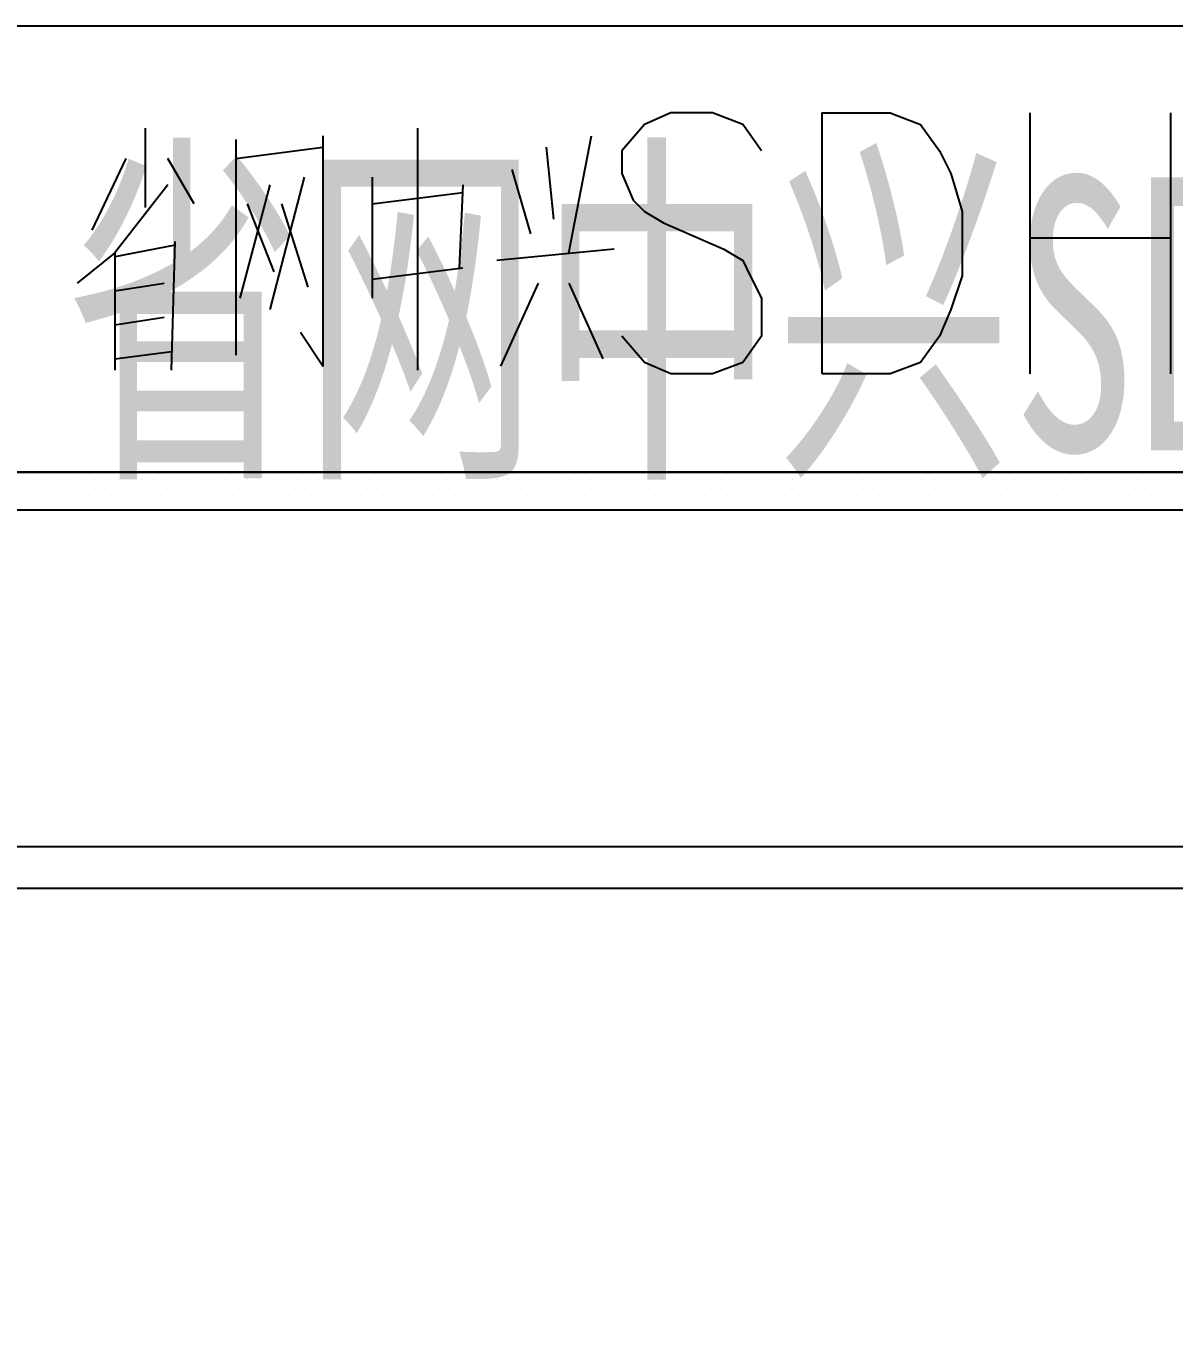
# Model space of a CAD drawing. Header units: metres. Extents: x 17 to 1264, y 17 to 859.
# Drawn here: x 203.82 to 247.53, y 677.31 to 726.77 of the extents above; entities that cross this region are included whole.
import ezdxf

# ---------------------------------------------------------------- set-up
doc = ezdxf.new("R2010")
doc.units = ezdxf.units.M
for name, color, linetype in [('LINES', 7, 'Continuous'), ('POLYLINES', 4, 'Continuous'), ('RECTS', 7, 'Continuous'), ('TEXTS', 3, 'Continuous')]:
    doc.layers.add(name, color=color, linetype=linetype)

msp = doc.modelspace()

# ---------------------------------------------------------------- linework, layer by layer
at = {"layer": 'LINES'}
for p, q in [((242.06, 713.52), (242.06, 723.46)), ((247.39, 723.46), (247.39, 713.52)), ((208.36, 722.88), (208.36, 719.86)), ((218.73, 722.88), (218.73, 713.66)), ((211.82, 722.45), (211.82, 714.24)), ((224.49, 718.13), (225.35, 722.59)), ((206.35, 718.99), (207.64, 721.73)), ((210.23, 720), (209.23, 721.73)), ((211.82, 721.73), (215.13, 722.16)), ((223.63, 722.16), (223.91, 719.42)), ((223.05, 718.85), (222.33, 721.3)), ((213.11, 720.72), (211.96, 716.4)), ((214.41, 721.01), (213.11, 715.97)), ((217, 721.01), (217, 716.4)), ((220.46, 720.72), (220.31, 717.55)), ((217, 720), (220.46, 720.43)), ((212.25, 720), (213.26, 717.41)), ((213.55, 720), (214.55, 716.83)), ((209.51, 718.42), (207.21, 717.98)), ((209.37, 713.66), (209.51, 718.56)), ((226.22, 718.27), (221.75, 717.84)), ((242.06, 718.7), (247.39, 718.7)), ((207.21, 718.13), (207.21, 713.66)), ((220.46, 717.55), (217, 717.12)), ((207.21, 716.69), (209.08, 716.98)), ((221.9, 713.81), (223.34, 716.98)), ((224.49, 716.98), (225.79, 714.1)), ((207.21, 715.39), (209.08, 715.68)), ((207.21, 714.1), (209.37, 714.38)), ((204.19, 709.49), (204.19, 709.49)), ((204.62, 709.49), (204.62, 709.49)), ((205.05, 709.49), (205.05, 709.49)), ((205.48, 709.49), (205.48, 709.49)), ((206.06, 709.49), (206.06, 709.49)), ((206.49, 709.49), (206.49, 709.49)), ((206.92, 709.49), (206.92, 709.49)), ((207.35, 709.49), (207.35, 709.49)), ((207.79, 709.49), (207.79, 709.49)), ((208.22, 709.49), (208.22, 709.49)), ((208.65, 709.49), (208.65, 709.49)), ((209.08, 709.49), (209.08, 709.49)), ((209.66, 709.49), (209.66, 709.49)), ((210.09, 709.49), (210.09, 709.49)), ((210.52, 709.49), (210.52, 709.49)), ((210.95, 709.49), (210.95, 709.49)), ((211.39, 709.49), (211.39, 709.49)), ((211.82, 709.49), (211.82, 709.49)), ((212.25, 709.49), (212.25, 709.49)), ((212.68, 709.49), (212.68, 709.49)), ((213.26, 709.49), (213.26, 709.49)), ((213.69, 709.49), (213.69, 709.49)), ((214.12, 709.49), (214.12, 709.49)), ((214.55, 709.49), (214.55, 709.49)), ((214.99, 709.49), (214.99, 709.49)), ((215.42, 709.49), (215.42, 709.49)), ((215.85, 709.49), (215.85, 709.49)), ((216.28, 709.49), (216.28, 709.49)), ((216.86, 709.49), (216.86, 709.49)), ((217.29, 709.49), (217.29, 709.49)), ((217.72, 709.49), (217.72, 709.49)), ((218.15, 709.49), (218.15, 709.49)), ((218.59, 709.49), (218.59, 709.49)), ((219.02, 709.49), (219.02, 709.49)), ((219.45, 709.49), (219.45, 709.49)), ((219.88, 709.49), (219.88, 709.49)), ((220.46, 709.49), (220.46, 709.49)), ((220.89, 709.49), (220.89, 709.49)), ((221.32, 709.49), (221.32, 709.49)), ((221.75, 709.49), (221.75, 709.49)), ((222.19, 709.49), (222.19, 709.49)), ((222.62, 709.49), (222.62, 709.49)), ((223.05, 709.49), (223.05, 709.49)), ((223.48, 709.49), (223.48, 709.49)), ((224.06, 709.49), (224.06, 709.49)), ((224.49, 709.49), (224.49, 709.49)), ((224.92, 709.49), (224.92, 709.49)), ((225.35, 709.49), (225.35, 709.49)), ((225.79, 709.49), (225.79, 709.49)), ((226.22, 709.49), (226.22, 709.49)), ((226.65, 709.49), (226.65, 709.49)), ((227.08, 709.49), (227.08, 709.49)), ((227.66, 709.49), (227.66, 709.49)), ((228.09, 709.49), (228.09, 709.49)), ((228.52, 709.49), (228.52, 709.49)), ((228.95, 709.49), (228.95, 709.49)), ((229.39, 709.49), (229.39, 709.49)), ((229.82, 709.49), (229.82, 709.49)), ((230.25, 709.49), (230.25, 709.49)), ((230.68, 709.49), (230.68, 709.49)), ((231.26, 709.49), (231.26, 709.49)), ((231.69, 709.49), (231.69, 709.49)), ((232.12, 709.49), (232.12, 709.49)), ((232.55, 709.49), (232.55, 709.49)), ((232.99, 709.49), (232.99, 709.49)), ((233.42, 709.49), (233.42, 709.49)), ((233.85, 709.49), (233.85, 709.49)), ((234.28, 709.49), (234.28, 709.49)), ((234.86, 709.49), (234.86, 709.49)), ((235.29, 709.49), (235.29, 709.49)), ((235.72, 709.49), (235.72, 709.49)), ((236.15, 709.49), (236.15, 709.49)), ((236.59, 709.49), (236.59, 709.49)), ((237.02, 709.49), (237.02, 709.49)), ((237.45, 709.49), (237.45, 709.49)), ((237.88, 709.49), (237.88, 709.49)), ((238.46, 709.49), (238.46, 709.49)), ((238.89, 709.49), (238.89, 709.49)), ((239.32, 709.49), (239.32, 709.49)), ((239.75, 709.49), (239.75, 709.49)), ((240.19, 709.49), (240.19, 709.49)), ((240.62, 709.49), (240.62, 709.49)), ((241.05, 709.49), (241.05, 709.49)), ((241.48, 709.49), (241.48, 709.49)), ((242.06, 709.49), (242.06, 709.49)), ((242.49, 709.49), (242.49, 709.49)), ((242.92, 709.49), (242.92, 709.49)), ((243.35, 709.49), (243.35, 709.49)), ((243.79, 709.49), (243.79, 709.49)), ((244.22, 709.49), (244.22, 709.49)), ((244.65, 709.49), (244.65, 709.49)), ((245.08, 709.49), (245.08, 709.49)), ((245.66, 709.49), (245.66, 709.49)), ((246.09, 709.49), (246.09, 709.49)), ((246.52, 709.49), (246.52, 709.49)), ((246.95, 709.49), (246.95, 709.49)), ((247.39, 709.49), (247.39, 709.49)), ((203.9, 708.91), (203.9, 708.91)), ((204.47, 708.91), (204.47, 708.91)), ((204.91, 708.91), (204.91, 708.91)), ((205.34, 708.91), (205.34, 708.91)), ((205.77, 708.91), (205.77, 708.91)), ((206.2, 708.91), (206.2, 708.91)), ((206.63, 708.91), (206.63, 708.91)), ((207.07, 708.91), (207.07, 708.91)), ((207.5, 708.91), (207.5, 708.91)), ((208.07, 708.91), (208.07, 708.91)), ((208.51, 708.91), (208.51, 708.91)), ((208.94, 708.91), (208.94, 708.91)), ((209.37, 708.91), (209.37, 708.91)), ((209.8, 708.91), (209.8, 708.91)), ((210.23, 708.91), (210.23, 708.91)), ((210.67, 708.91), (210.67, 708.91)), ((211.1, 708.91), (211.1, 708.91)), ((211.67, 708.91), (211.67, 708.91)), ((212.11, 708.91), (212.11, 708.91)), ((212.54, 708.91), (212.54, 708.91)), ((212.97, 708.91), (212.97, 708.91)), ((213.4, 708.91), (213.4, 708.91)), ((213.83, 708.91), (213.83, 708.91)), ((214.27, 708.91), (214.27, 708.91)), ((214.7, 708.91), (214.7, 708.91)), ((215.27, 708.91), (215.27, 708.91)), ((215.71, 708.91), (215.71, 708.91)), ((216.14, 708.91), (216.14, 708.91)), ((216.57, 708.91), (216.57, 708.91)), ((217, 708.91), (217, 708.91)), ((217.43, 708.91), (217.43, 708.91)), ((217.87, 708.91), (217.87, 708.91)), ((218.3, 708.91), (218.3, 708.91)), ((218.87, 708.91), (218.87, 708.91)), ((219.31, 708.91), (219.31, 708.91)), ((219.74, 708.91), (219.74, 708.91)), ((220.17, 708.91), (220.17, 708.91)), ((220.6, 708.91), (220.6, 708.91)), ((221.03, 708.91), (221.03, 708.91)), ((221.47, 708.91), (221.47, 708.91)), ((221.9, 708.91), (221.9, 708.91)), ((222.47, 708.91), (222.47, 708.91)), ((222.91, 708.91), (222.91, 708.91)), ((223.34, 708.91), (223.34, 708.91)), ((223.77, 708.91), (223.77, 708.91)), ((224.2, 708.91), (224.2, 708.91)), ((224.63, 708.91), (224.63, 708.91)), ((225.07, 708.91), (225.07, 708.91)), ((225.5, 708.91), (225.5, 708.91)), ((226.07, 708.91), (226.07, 708.91)), ((226.51, 708.91), (226.51, 708.91)), ((226.94, 708.91), (226.94, 708.91)), ((227.37, 708.91), (227.37, 708.91)), ((227.8, 708.91), (227.8, 708.91)), ((228.23, 708.91), (228.23, 708.91)), ((228.67, 708.91), (228.67, 708.91)), ((229.1, 708.91), (229.1, 708.91)), ((229.67, 708.91), (229.67, 708.91)), ((230.11, 708.91), (230.11, 708.91)), ((230.54, 708.91), (230.54, 708.91)), ((230.97, 708.91), (230.97, 708.91)), ((231.4, 708.91), (231.4, 708.91)), ((231.83, 708.91), (231.83, 708.91)), ((232.27, 708.91), (232.27, 708.91)), ((232.7, 708.91), (232.7, 708.91)), ((233.27, 708.91), (233.27, 708.91)), ((233.71, 708.91), (233.71, 708.91)), ((234.14, 708.91), (234.14, 708.91)), ((234.57, 708.91), (234.57, 708.91)), ((235, 708.91), (235, 708.91)), ((235.43, 708.91), (235.43, 708.91)), ((235.87, 708.91), (235.87, 708.91)), ((236.3, 708.91), (236.3, 708.91)), ((236.87, 708.91), (236.87, 708.91)), ((237.31, 708.91), (237.31, 708.91)), ((237.74, 708.91), (237.74, 708.91)), ((238.17, 708.91), (238.17, 708.91)), ((238.6, 708.91), (238.6, 708.91)), ((239.03, 708.91), (239.03, 708.91)), ((239.47, 708.91), (239.47, 708.91)), ((239.9, 708.91), (239.9, 708.91)), ((240.47, 708.91), (240.47, 708.91)), ((240.91, 708.91), (240.91, 708.91)), ((241.34, 708.91), (241.34, 708.91)), ((241.77, 708.91), (241.77, 708.91)), ((242.2, 708.91), (242.2, 708.91)), ((242.63, 708.91), (242.63, 708.91)), ((243.07, 708.91), (243.07, 708.91)), ((243.5, 708.91), (243.5, 708.91)), ((244.07, 708.91), (244.07, 708.91)), ((244.51, 708.91), (244.51, 708.91)), ((244.94, 708.91), (244.94, 708.91)), ((245.37, 708.91), (245.37, 708.91)), ((245.8, 708.91), (245.8, 708.91)), ((246.23, 708.91), (246.23, 708.91)), ((246.67, 708.91), (246.67, 708.91)), ((247.1, 708.91), (247.1, 708.91)), ((204.19, 708.48), (204.19, 708.48)), ((204.62, 708.48), (204.62, 708.48)), ((205.05, 708.48), (205.05, 708.48)), ((205.48, 708.48), (205.48, 708.48)), ((206.06, 708.48), (206.06, 708.48)), ((206.49, 708.48), (206.49, 708.48)), ((206.92, 708.48), (206.92, 708.48)), ((207.35, 708.48), (207.35, 708.48)), ((207.79, 708.48), (207.79, 708.48)), ((208.22, 708.48), (208.22, 708.48)), ((208.65, 708.48), (208.65, 708.48)), ((209.08, 708.48), (209.08, 708.48)), ((209.66, 708.48), (209.66, 708.48)), ((210.09, 708.48), (210.09, 708.48)), ((210.52, 708.48), (210.52, 708.48)), ((210.95, 708.48), (210.95, 708.48)), ((211.39, 708.48), (211.39, 708.48)), ((211.82, 708.48), (211.82, 708.48)), ((212.25, 708.48), (212.25, 708.48)), ((212.68, 708.48), (212.68, 708.48)), ((213.26, 708.48), (213.26, 708.48)), ((213.69, 708.48), (213.69, 708.48)), ((214.12, 708.48), (214.12, 708.48)), ((214.55, 708.48), (214.55, 708.48)), ((214.99, 708.48), (214.99, 708.48)), ((215.42, 708.48), (215.42, 708.48)), ((215.85, 708.48), (215.85, 708.48)), ((216.28, 708.48), (216.28, 708.48)), ((216.86, 708.48), (216.86, 708.48)), ((217.29, 708.48), (217.29, 708.48)), ((217.72, 708.48), (217.72, 708.48)), ((218.15, 708.48), (218.15, 708.48)), ((218.59, 708.48), (218.59, 708.48)), ((219.02, 708.48), (219.02, 708.48)), ((219.45, 708.48), (219.45, 708.48)), ((219.88, 708.48), (219.88, 708.48)), ((220.46, 708.48), (220.46, 708.48)), ((220.89, 708.48), (220.89, 708.48)), ((221.32, 708.48), (221.32, 708.48)), ((221.75, 708.48), (221.75, 708.48)), ((222.19, 708.48), (222.19, 708.48)), ((222.62, 708.48), (222.62, 708.48)), ((223.05, 708.48), (223.05, 708.48)), ((223.48, 708.48), (223.48, 708.48)), ((224.06, 708.48), (224.06, 708.48)), ((224.49, 708.48), (224.49, 708.48)), ((224.92, 708.48), (224.92, 708.48)), ((225.35, 708.48), (225.35, 708.48)), ((225.79, 708.48), (225.79, 708.48)), ((226.22, 708.48), (226.22, 708.48)), ((226.65, 708.48), (226.65, 708.48)), ((227.08, 708.48), (227.08, 708.48)), ((227.66, 708.48), (227.66, 708.48)), ((228.09, 708.48), (228.09, 708.48)), ((228.52, 708.48), (228.52, 708.48)), ((228.95, 708.48), (228.95, 708.48)), ((229.39, 708.48), (229.39, 708.48)), ((229.82, 708.48), (229.82, 708.48)), ((230.25, 708.48), (230.25, 708.48)), ((230.68, 708.48), (230.68, 708.48)), ((231.26, 708.48), (231.26, 708.48)), ((231.69, 708.48), (231.69, 708.48)), ((232.12, 708.48), (232.12, 708.48)), ((232.55, 708.48), (232.55, 708.48)), ((232.99, 708.48), (232.99, 708.48)), ((233.42, 708.48), (233.42, 708.48)), ((233.85, 708.48), (233.85, 708.48)), ((234.28, 708.48), (234.28, 708.48)), ((234.86, 708.48), (234.86, 708.48)), ((235.29, 708.48), (235.29, 708.48)), ((235.72, 708.48), (235.72, 708.48)), ((236.15, 708.48), (236.15, 708.48)), ((236.59, 708.48), (236.59, 708.48)), ((237.02, 708.48), (237.02, 708.48)), ((237.45, 708.48), (237.45, 708.48)), ((237.88, 708.48), (237.88, 708.48)), ((238.46, 708.48), (238.46, 708.48)), ((238.89, 708.48), (238.89, 708.48)), ((239.32, 708.48), (239.32, 708.48)), ((239.75, 708.48), (239.75, 708.48)), ((240.19, 708.48), (240.19, 708.48)), ((240.62, 708.48), (240.62, 708.48)), ((241.05, 708.48), (241.05, 708.48)), ((241.48, 708.48), (241.48, 708.48)), ((242.06, 708.48), (242.06, 708.48)), ((242.49, 708.48), (242.49, 708.48)), ((242.92, 708.48), (242.92, 708.48)), ((243.35, 708.48), (243.35, 708.48)), ((243.79, 708.48), (243.79, 708.48)), ((244.22, 708.48), (244.22, 708.48)), ((244.65, 708.48), (244.65, 708.48)), ((245.08, 708.48), (245.08, 708.48)), ((245.66, 708.48), (245.66, 708.48)), ((246.09, 708.48), (246.09, 708.48)), ((246.52, 708.48), (246.52, 708.48)), ((246.95, 708.48), (246.95, 708.48)), ((247.39, 708.48), (247.39, 708.48)), ((203.9, 695.52), (203.9, 695.52)), ((204.47, 695.52), (204.47, 695.52)), ((204.91, 695.52), (204.91, 695.52)), ((205.34, 695.52), (205.34, 695.52)), ((205.77, 695.52), (205.77, 695.52)), ((206.2, 695.52), (206.2, 695.52)), ((206.63, 695.52), (206.63, 695.52)), ((207.07, 695.52), (207.07, 695.52)), ((207.5, 695.52), (207.5, 695.52)), ((208.07, 695.52), (208.07, 695.52)), ((208.51, 695.52), (208.51, 695.52)), ((208.94, 695.52), (208.94, 695.52)), ((209.37, 695.52), (209.37, 695.52)), ((209.8, 695.52), (209.8, 695.52)), ((210.23, 695.52), (210.23, 695.52)), ((210.67, 695.52), (210.67, 695.52)), ((211.1, 695.52), (211.1, 695.52)), ((211.67, 695.52), (211.67, 695.52)), ((212.11, 695.52), (212.11, 695.52)), ((212.54, 695.52), (212.54, 695.52)), ((212.97, 695.52), (212.97, 695.52)), ((213.4, 695.52), (213.4, 695.52)), ((213.83, 695.52), (213.83, 695.52)), ((214.27, 695.52), (214.27, 695.52)), ((214.7, 695.52), (214.7, 695.52)), ((215.27, 695.52), (215.27, 695.52)), ((215.71, 695.52), (215.71, 695.52)), ((216.14, 695.52), (216.14, 695.52)), ((216.57, 695.52), (216.57, 695.52)), ((217, 695.52), (217, 695.52)), ((217.43, 695.52), (217.43, 695.52)), ((217.87, 695.52), (217.87, 695.52)), ((218.3, 695.52), (218.3, 695.52)), ((218.87, 695.52), (218.87, 695.52)), ((219.31, 695.52), (219.31, 695.52)), ((219.74, 695.52), (219.74, 695.52)), ((220.17, 695.52), (220.17, 695.52)), ((220.6, 695.52), (220.6, 695.52)), ((221.03, 695.52), (221.03, 695.52)), ((221.47, 695.52), (221.47, 695.52)), ((221.9, 695.52), (221.9, 695.52)), ((222.47, 695.52), (222.47, 695.52)), ((222.91, 695.52), (222.91, 695.52)), ((223.34, 695.52), (223.34, 695.52)), ((223.77, 695.52), (223.77, 695.52)), ((224.2, 695.52), (224.2, 695.52)), ((224.63, 695.52), (224.63, 695.52)), ((225.07, 695.52), (225.07, 695.52)), ((225.5, 695.52), (225.5, 695.52)), ((226.07, 695.52), (226.07, 695.52)), ((226.51, 695.52), (226.51, 695.52)), ((226.94, 695.52), (226.94, 695.52)), ((227.37, 695.52), (227.37, 695.52)), ((227.8, 695.52), (227.8, 695.52)), ((228.23, 695.52), (228.23, 695.52)), ((228.67, 695.52), (228.67, 695.52)), ((229.1, 695.52), (229.1, 695.52)), ((229.67, 695.52), (229.67, 695.52)), ((230.11, 695.52), (230.11, 695.52)), ((230.54, 695.52), (230.54, 695.52)), ((230.97, 695.52), (230.97, 695.52)), ((231.4, 695.52), (231.4, 695.52)), ((231.83, 695.52), (231.83, 695.52)), ((232.27, 695.52), (232.27, 695.52)), ((232.7, 695.52), (232.7, 695.52)), ((233.27, 695.52), (233.27, 695.52)), ((233.71, 695.52), (233.71, 695.52)), ((234.14, 695.52), (234.14, 695.52)), ((234.57, 695.52), (234.57, 695.52)), ((235, 695.52), (235, 695.52)), ((235.43, 695.52), (235.43, 695.52)), ((235.87, 695.52), (235.87, 695.52)), ((236.3, 695.52), (236.3, 695.52)), ((236.87, 695.52), (236.87, 695.52)), ((237.31, 695.52), (237.31, 695.52)), ((237.74, 695.52), (237.74, 695.52)), ((238.17, 695.52), (238.17, 695.52)), ((238.6, 695.52), (238.6, 695.52)), ((239.03, 695.52), (239.03, 695.52)), ((239.47, 695.52), (239.47, 695.52)), ((239.9, 695.52), (239.9, 695.52)), ((240.47, 695.52), (240.47, 695.52)), ((240.91, 695.52), (240.91, 695.52)), ((241.34, 695.52), (241.34, 695.52)), ((241.77, 695.52), (241.77, 695.52)), ((242.2, 695.52), (242.2, 695.52)), ((242.63, 695.52), (242.63, 695.52)), ((243.07, 695.52), (243.07, 695.52)), ((243.5, 695.52), (243.5, 695.52)), ((244.07, 695.52), (244.07, 695.52)), ((244.51, 695.52), (244.51, 695.52)), ((244.94, 695.52), (244.94, 695.52)), ((245.37, 695.52), (245.37, 695.52)), ((245.8, 695.52), (245.8, 695.52)), ((246.23, 695.52), (246.23, 695.52)), ((246.67, 695.52), (246.67, 695.52)), ((247.1, 695.52), (247.1, 695.52)), ((204.19, 695.09), (204.19, 695.09)), ((204.62, 695.09), (204.62, 695.09)), ((205.05, 695.09), (205.05, 695.09)), ((205.48, 695.09), (205.48, 695.09)), ((206.06, 695.09), (206.06, 695.09)), ((206.49, 695.09), (206.49, 695.09)), ((206.92, 695.09), (206.92, 695.09)), ((207.35, 695.09), (207.35, 695.09)), ((207.79, 695.09), (207.79, 695.09)), ((208.22, 695.09), (208.22, 695.09)), ((208.65, 695.09), (208.65, 695.09)), ((209.08, 695.09), (209.08, 695.09)), ((209.66, 695.09), (209.66, 695.09)), ((210.09, 695.09), (210.09, 695.09)), ((210.52, 695.09), (210.52, 695.09)), ((210.95, 695.09), (210.95, 695.09)), ((211.39, 695.09), (211.39, 695.09)), ((211.82, 695.09), (211.82, 695.09)), ((212.25, 695.09), (212.25, 695.09)), ((212.68, 695.09), (212.68, 695.09)), ((213.26, 695.09), (213.26, 695.09)), ((213.69, 695.09), (213.69, 695.09)), ((214.12, 695.09), (214.12, 695.09)), ((214.55, 695.09), (214.55, 695.09)), ((214.99, 695.09), (214.99, 695.09)), ((215.42, 695.09), (215.42, 695.09)), ((215.85, 695.09), (215.85, 695.09)), ((216.28, 695.09), (216.28, 695.09)), ((216.86, 695.09), (216.86, 695.09)), ((217.29, 695.09), (217.29, 695.09)), ((217.72, 695.09), (217.72, 695.09)), ((218.15, 695.09), (218.15, 695.09)), ((218.59, 695.09), (218.59, 695.09)), ((219.02, 695.09), (219.02, 695.09)), ((219.45, 695.09), (219.45, 695.09)), ((219.88, 695.09), (219.88, 695.09)), ((220.46, 695.09), (220.46, 695.09)), ((220.89, 695.09), (220.89, 695.09)), ((221.32, 695.09), (221.32, 695.09)), ((221.75, 695.09), (221.75, 695.09)), ((222.19, 695.09), (222.19, 695.09)), ((222.62, 695.09), (222.62, 695.09)), ((223.05, 695.09), (223.05, 695.09)), ((223.48, 695.09), (223.48, 695.09)), ((224.06, 695.09), (224.06, 695.09)), ((224.49, 695.09), (224.49, 695.09)), ((224.92, 695.09), (224.92, 695.09)), ((225.35, 695.09), (225.35, 695.09)), ((225.79, 695.09), (225.79, 695.09)), ((226.22, 695.09), (226.22, 695.09)), ((226.65, 695.09), (226.65, 695.09)), ((227.08, 695.09), (227.08, 695.09)), ((227.66, 695.09), (227.66, 695.09)), ((228.09, 695.09), (228.09, 695.09)), ((228.52, 695.09), (228.52, 695.09)), ((228.95, 695.09), (228.95, 695.09)), ((229.39, 695.09), (229.39, 695.09)), ((229.82, 695.09), (229.82, 695.09)), ((230.25, 695.09), (230.25, 695.09)), ((230.68, 695.09), (230.68, 695.09)), ((231.26, 695.09), (231.26, 695.09)), ((231.69, 695.09), (231.69, 695.09)), ((232.12, 695.09), (232.12, 695.09)), ((232.55, 695.09), (232.55, 695.09)), ((232.99, 695.09), (232.99, 695.09)), ((233.42, 695.09), (233.42, 695.09)), ((233.85, 695.09), (233.85, 695.09)), ((234.28, 695.09), (234.28, 695.09)), ((234.86, 695.09), (234.86, 695.09)), ((235.29, 695.09), (235.29, 695.09)), ((235.72, 695.09), (235.72, 695.09)), ((236.15, 695.09), (236.15, 695.09)), ((236.59, 695.09), (236.59, 695.09)), ((237.02, 695.09), (237.02, 695.09)), ((237.45, 695.09), (237.45, 695.09)), ((237.88, 695.09), (237.88, 695.09)), ((238.46, 695.09), (238.46, 695.09)), ((238.89, 695.09), (238.89, 695.09)), ((239.32, 695.09), (239.32, 695.09)), ((239.75, 695.09), (239.75, 695.09)), ((240.19, 695.09), (240.19, 695.09)), ((240.62, 695.09), (240.62, 695.09)), ((241.05, 695.09), (241.05, 695.09)), ((241.48, 695.09), (241.48, 695.09)), ((242.06, 695.09), (242.06, 695.09)), ((242.49, 695.09), (242.49, 695.09)), ((242.92, 695.09), (242.92, 695.09)), ((243.35, 695.09), (243.35, 695.09)), ((243.79, 695.09), (243.79, 695.09)), ((244.22, 695.09), (244.22, 695.09)), ((244.65, 695.09), (244.65, 695.09)), ((245.08, 695.09), (245.08, 695.09)), ((245.66, 695.09), (245.66, 695.09)), ((246.09, 695.09), (246.09, 695.09)), ((246.52, 695.09), (246.52, 695.09)), ((246.95, 695.09), (246.95, 695.09)), ((247.39, 695.09), (247.39, 695.09)), ((203.9, 694.51), (203.9, 694.51)), ((204.47, 694.51), (204.47, 694.51)), ((204.91, 694.51), (204.91, 694.51)), ((205.34, 694.51), (205.34, 694.51)), ((205.77, 694.51), (205.77, 694.51)), ((206.2, 694.51), (206.2, 694.51)), ((206.63, 694.51), (206.63, 694.51)), ((207.07, 694.51), (207.07, 694.51)), ((207.5, 694.51), (207.5, 694.51)), ((208.07, 694.51), (208.07, 694.51)), ((208.51, 694.51), (208.51, 694.51)), ((208.94, 694.51), (208.94, 694.51)), ((209.37, 694.51), (209.37, 694.51)), ((209.8, 694.51), (209.8, 694.51)), ((210.23, 694.51), (210.23, 694.51)), ((210.67, 694.51), (210.67, 694.51)), ((211.1, 694.51), (211.1, 694.51)), ((211.67, 694.51), (211.67, 694.51)), ((212.11, 694.51), (212.11, 694.51)), ((212.54, 694.51), (212.54, 694.51)), ((212.97, 694.51), (212.97, 694.51)), ((213.4, 694.51), (213.4, 694.51)), ((213.83, 694.51), (213.83, 694.51)), ((214.27, 694.51), (214.27, 694.51)), ((214.7, 694.51), (214.7, 694.51)), ((215.27, 694.51), (215.27, 694.51)), ((215.71, 694.51), (215.71, 694.51)), ((216.14, 694.51), (216.14, 694.51)), ((216.57, 694.51), (216.57, 694.51)), ((217, 694.51), (217, 694.51)), ((217.43, 694.51), (217.43, 694.51)), ((217.87, 694.51), (217.87, 694.51)), ((218.3, 694.51), (218.3, 694.51)), ((218.87, 694.51), (218.87, 694.51)), ((219.31, 694.51), (219.31, 694.51)), ((219.74, 694.51), (219.74, 694.51)), ((220.17, 694.51), (220.17, 694.51)), ((220.6, 694.51), (220.6, 694.51)), ((221.03, 694.51), (221.03, 694.51)), ((221.47, 694.51), (221.47, 694.51)), ((221.9, 694.51), (221.9, 694.51)), ((222.47, 694.51), (222.47, 694.51)), ((222.91, 694.51), (222.91, 694.51)), ((223.34, 694.51), (223.34, 694.51)), ((223.77, 694.51), (223.77, 694.51)), ((224.2, 694.51), (224.2, 694.51)), ((224.63, 694.51), (224.63, 694.51)), ((225.07, 694.51), (225.07, 694.51)), ((225.5, 694.51), (225.5, 694.51)), ((226.07, 694.51), (226.07, 694.51)), ((226.51, 694.51), (226.51, 694.51)), ((226.94, 694.51), (226.94, 694.51)), ((227.37, 694.51), (227.37, 694.51)), ((227.8, 694.51), (227.8, 694.51)), ((228.23, 694.51), (228.23, 694.51)), ((228.67, 694.51), (228.67, 694.51)), ((229.1, 694.51), (229.1, 694.51)), ((229.67, 694.51), (229.67, 694.51)), ((230.11, 694.51), (230.11, 694.51)), ((230.54, 694.51), (230.54, 694.51)), ((230.97, 694.51), (230.97, 694.51)), ((231.4, 694.51), (231.4, 694.51)), ((231.83, 694.51), (231.83, 694.51)), ((232.27, 694.51), (232.27, 694.51)), ((232.7, 694.51), (232.7, 694.51)), ((233.27, 694.51), (233.27, 694.51)), ((233.71, 694.51), (233.71, 694.51)), ((234.14, 694.51), (234.14, 694.51)), ((234.57, 694.51), (234.57, 694.51)), ((235, 694.51), (235, 694.51)), ((235.43, 694.51), (235.43, 694.51)), ((235.87, 694.51), (235.87, 694.51)), ((236.3, 694.51), (236.3, 694.51)), ((236.87, 694.51), (236.87, 694.51)), ((237.31, 694.51), (237.31, 694.51)), ((237.74, 694.51), (237.74, 694.51)), ((238.17, 694.51), (238.17, 694.51)), ((238.6, 694.51), (238.6, 694.51)), ((239.03, 694.51), (239.03, 694.51)), ((239.47, 694.51), (239.47, 694.51)), ((239.9, 694.51), (239.9, 694.51)), ((240.47, 694.51), (240.47, 694.51)), ((240.91, 694.51), (240.91, 694.51)), ((241.34, 694.51), (241.34, 694.51)), ((241.77, 694.51), (241.77, 694.51)), ((242.2, 694.51), (242.2, 694.51)), ((242.63, 694.51), (242.63, 694.51)), ((243.07, 694.51), (243.07, 694.51)), ((243.5, 694.51), (243.5, 694.51)), ((244.07, 694.51), (244.07, 694.51)), ((244.51, 694.51), (244.51, 694.51)), ((244.94, 694.51), (244.94, 694.51)), ((245.37, 694.51), (245.37, 694.51)), ((245.8, 694.51), (245.8, 694.51)), ((246.23, 694.51), (246.23, 694.51)), ((246.67, 694.51), (246.67, 694.51)), ((247.1, 694.51), (247.1, 694.51)), ((204.19, 694.08), (204.19, 694.08)), ((204.62, 694.08), (204.62, 694.08)), ((205.05, 694.08), (205.05, 694.08)), ((205.48, 694.08), (205.48, 694.08)), ((206.06, 694.08), (206.06, 694.08)), ((206.49, 694.08), (206.49, 694.08)), ((206.92, 694.08), (206.92, 694.08)), ((207.35, 694.08), (207.35, 694.08)), ((207.79, 694.08), (207.79, 694.08)), ((208.22, 694.08), (208.22, 694.08)), ((208.65, 694.08), (208.65, 694.08)), ((209.08, 694.08), (209.08, 694.08)), ((209.66, 694.08), (209.66, 694.08)), ((210.09, 694.08), (210.09, 694.08)), ((210.52, 694.08), (210.52, 694.08)), ((210.95, 694.08), (210.95, 694.08)), ((211.39, 694.08), (211.39, 694.08)), ((211.82, 694.08), (211.82, 694.08)), ((212.25, 694.08), (212.25, 694.08)), ((212.68, 694.08), (212.68, 694.08)), ((213.26, 694.08), (213.26, 694.08)), ((213.69, 694.08), (213.69, 694.08)), ((214.12, 694.08), (214.12, 694.08)), ((214.55, 694.08), (214.55, 694.08)), ((214.99, 694.08), (214.99, 694.08)), ((215.42, 694.08), (215.42, 694.08)), ((215.85, 694.08), (215.85, 694.08)), ((216.28, 694.08), (216.28, 694.08)), ((216.86, 694.08), (216.86, 694.08)), ((217.29, 694.08), (217.29, 694.08)), ((217.72, 694.08), (217.72, 694.08)), ((218.15, 694.08), (218.15, 694.08)), ((218.59, 694.08), (218.59, 694.08)), ((219.02, 694.08), (219.02, 694.08)), ((219.45, 694.08), (219.45, 694.08)), ((219.88, 694.08), (219.88, 694.08)), ((220.46, 694.08), (220.46, 694.08)), ((220.89, 694.08), (220.89, 694.08)), ((221.32, 694.08), (221.32, 694.08)), ((221.75, 694.08), (221.75, 694.08)), ((222.19, 694.08), (222.19, 694.08)), ((222.62, 694.08), (222.62, 694.08)), ((223.05, 694.08), (223.05, 694.08)), ((223.48, 694.08), (223.48, 694.08)), ((224.06, 694.08), (224.06, 694.08)), ((224.49, 694.08), (224.49, 694.08)), ((224.92, 694.08), (224.92, 694.08)), ((225.35, 694.08), (225.35, 694.08)), ((225.79, 694.08), (225.79, 694.08)), ((226.22, 694.08), (226.22, 694.08)), ((226.65, 694.08), (226.65, 694.08)), ((227.08, 694.08), (227.08, 694.08)), ((227.66, 694.08), (227.66, 694.08)), ((228.09, 694.08), (228.09, 694.08)), ((228.52, 694.08), (228.52, 694.08)), ((228.95, 694.08), (228.95, 694.08)), ((229.39, 694.08), (229.39, 694.08)), ((229.82, 694.08), (229.82, 694.08)), ((230.25, 694.08), (230.25, 694.08)), ((230.68, 694.08), (230.68, 694.08)), ((231.26, 694.08), (231.26, 694.08)), ((231.69, 694.08), (231.69, 694.08)), ((232.12, 694.08), (232.12, 694.08)), ((232.55, 694.08), (232.55, 694.08)), ((232.99, 694.08), (232.99, 694.08)), ((233.42, 694.08), (233.42, 694.08)), ((233.85, 694.08), (233.85, 694.08)), ((234.28, 694.08), (234.28, 694.08)), ((234.86, 694.08), (234.86, 694.08)), ((235.29, 694.08), (235.29, 694.08)), ((235.72, 694.08), (235.72, 694.08)), ((236.15, 694.08), (236.15, 694.08)), ((236.59, 694.08), (236.59, 694.08)), ((237.02, 694.08), (237.02, 694.08)), ((237.45, 694.08), (237.45, 694.08)), ((237.88, 694.08), (237.88, 694.08)), ((238.46, 694.08), (238.46, 694.08)), ((238.89, 694.08), (238.89, 694.08)), ((239.32, 694.08), (239.32, 694.08)), ((239.75, 694.08), (239.75, 694.08)), ((240.19, 694.08), (240.19, 694.08)), ((240.62, 694.08), (240.62, 694.08)), ((241.05, 694.08), (241.05, 694.08)), ((241.48, 694.08), (241.48, 694.08)), ((242.06, 694.08), (242.06, 694.08)), ((242.49, 694.08), (242.49, 694.08)), ((242.92, 694.08), (242.92, 694.08)), ((243.35, 694.08), (243.35, 694.08)), ((243.79, 694.08), (243.79, 694.08)), ((244.22, 694.08), (244.22, 694.08)), ((244.65, 694.08), (244.65, 694.08)), ((245.08, 694.08), (245.08, 694.08)), ((245.66, 694.08), (245.66, 694.08)), ((246.09, 694.08), (246.09, 694.08)), ((246.52, 694.08), (246.52, 694.08)), ((246.95, 694.08), (246.95, 694.08)), ((247.39, 694.08), (247.39, 694.08)), ((168.76, 693.94), (315.5, 693.94))]:
    msp.add_line(p, q, dxfattribs=at)
at = {"layer": 'POLYLINES'}
for points in [[(231.83, 722.02), (231.11, 723.02), (229.96, 723.46), (228.38, 723.46), (227.37, 723.02), (226.51, 722.02), (226.51, 721.15), (226.94, 720.14), (227.37, 719.71), (228.09, 719.28), (230.39, 718.27), (231.11, 717.84), (231.4, 717.26), (231.83, 716.4), (231.83, 714.96), (231.11, 713.95), (229.96, 713.52), (228.38, 713.52), (227.37, 713.95), (226.51, 714.96)], [(234.14, 713.52), (234.14, 723.46), (236.73, 723.46), (237.88, 723.02), (238.6, 722.02), (239.03, 721.15), (239.47, 719.71), (239.47, 717.26), (239.03, 715.97), (238.6, 714.96), (237.88, 713.95), (236.73, 713.52), (234.14, 713.52)], [(215.13, 722.59), (215.13, 713.81), (214.27, 715.1)], [(209.23, 720.72), (207.21, 718.13), (205.77, 716.98)]]:
    msp.add_lwpolyline(points, dxfattribs=at)
at = {"layer": 'RECTS'}
for points in [[(160.27, 726.77), (330.33, 726.77), (330.33, 709.78), (160.27, 709.78)], [(160.27, 709.78), (330.33, 709.78), (330.33, 86.11), (160.27, 86.11)], [(161.71, 708.34), (329.03, 708.34), (329.03, 87.55), (161.71, 87.55)], [(167.47, 695.52), (323.27, 695.52), (323.27, 97.2), (167.47, 97.2)], [(168.76, 693.94), (321.83, 693.94), (321.83, 98.64), (168.76, 98.64)]]:
    msp.add_lwpolyline(points, dxfattribs=at)

# ---------------------------------------------------------------- texts
at = {"layer": 'TEXTS', "width": 0.666094}
msp.add_text('省网中兴SDH设备屏', height=10.4, dxfattribs=at).set_placement((205.34, 710.61))

doc.saveas('drawing.dxf')
